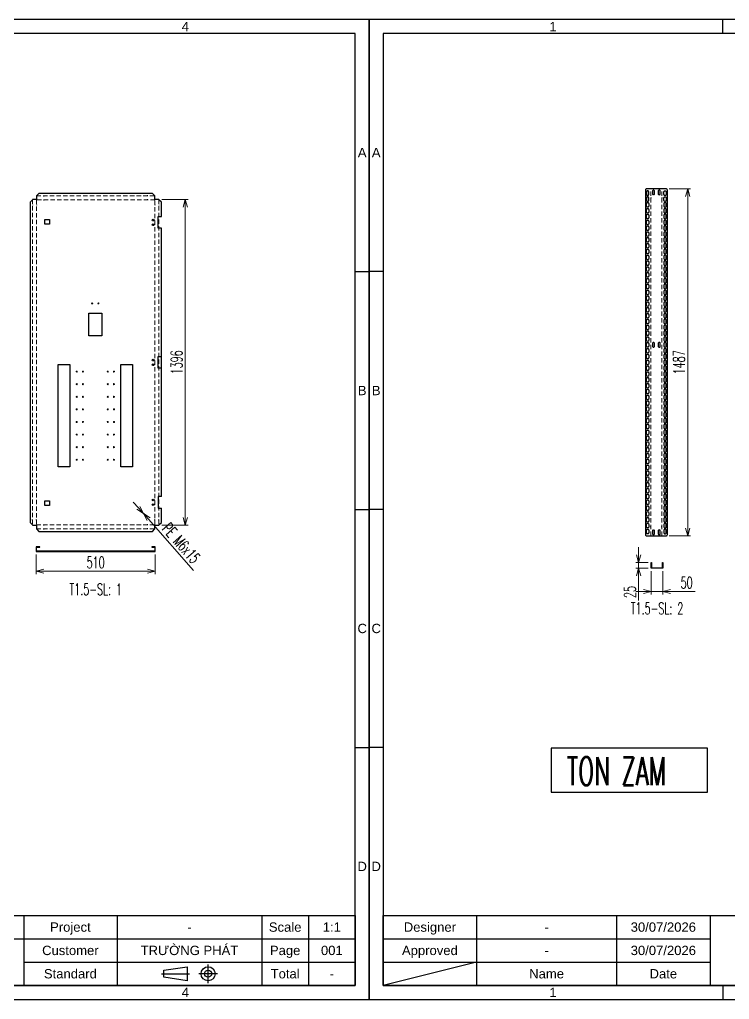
# Model space of a CAD drawing. Header units: millimetres. Extents: x 28713 to 59118, y -54378 to -19615.
# Drawn here: x 51681 to 54721, y -46563 to -42363 of the extents above; entities that cross this region are included whole.
import ezdxf
from ezdxf.enums import TextEntityAlignment as Align

# ---------------------------------------------------------------- set-up
doc = ezdxf.new("R2010")
doc.units = ezdxf.units.MM
doc.header["$LTSCALE"] = 3
doc.linetypes.add('HIDDEN', pattern=[9.525, 6.35, -3.175])
doc.layers.add('@.DM. NÉT ĐỨT', color=8, linetype='HIDDEN', lineweight=9)
for name, color, linetype in [('@.TEXT', 7, 'Continuous'), ('@.VISIBLE', 7, 'Continuous'), ('dim', 7, 'Continuous')]:
    doc.layers.add(name, color=color, linetype=linetype)
doc.styles.add('Ann_w01', font='romans.shx', dxfattribs={"width": 0.6, "bigfont": 'chineset.shx'})
doc.styles.add('Arial', font='arial.ttf')
doc.dimstyles.new('Dim 01_SC25', dxfattribs={"dimscale": 25, "dimtxt": 2, "dimasz": 1.3, "dimexe": 0.5, "dimexo": 0.5, "dimgap": 0.5, "dimtad": 1, "dimdec": 1, "dimzin": 12, "dimdsep": 46, "dimtxsty": 'Ann_w01', "dimblk": 'OPEN30', "dimcen": 1.5, "dimclrd": 6, "dimclre": 6, "dimclrt": 3, "dimadec": 1, "dimazin": 3, "dimtm": 1e-09, "dimtfac": 1, "dimtdec": 1, "dimtmove": 0, "dimatfit": 3, "dimldrblk": 'OPEN30', "dimfxl": 1, "dimtolj": 1, "dimlwd": 20, "dimlwe": 20, "dimarcsym": 0})

# ---------------------------------------------------------------- blocks, each defined once
blk = doc.blocks.new('_Open30')
at = {"color": 0, "linetype": 'ByBlock', "lineweight": -2}
for p, q in [((-1, 0.27), (0, 0)), ((0, 0), (-1, -0.27)), ((0, 0), (-1, 0))]:
    blk.add_line(p, q, dxfattribs=at)
blk = doc.blocks.new('*D177')
at = {"layer": 'Defpoints', "color": 0, "transparency": 16777216}
for p in [(51751.9, -44642.5), (52261.9, -44642.5), (52261.9, -44727)]:
    blk.add_point(p, dxfattribs=at)
at = {"layer": 'dim', "color": 6, "lineweight": 20, "transparency": 16777216}
for p, q in [((51751.9, -44655), (51751.9, -44739.5)), ((52261.9, -44655), (52261.9, -44739.5)), ((51784.4, -44727), (52229.4, -44727))]:
    blk.add_line(p, q, dxfattribs=at)
at = {"layer": 'dim', "color": 6, "lineweight": 20, "transparency": 16777216, "xscale": 32.5, "yscale": 32.5, "zscale": 32.5, "rotation": 180}
blk.add_blockref('_Open30', (51751.9, -44727), dxfattribs=at)
at = {"layer": 'dim', "color": 6, "lineweight": 20, "transparency": 16777216, "xscale": 32.5, "yscale": 32.5, "zscale": 32.5}
blk.add_blockref('_Open30', (52261.9, -44727), dxfattribs=at)
at = {"layer": 'dim', "color": 3, "transparency": 16777216, "insert": (52006.9, -44689.5), "char_height": 50, "attachment_point": 5, "style": 'Ann_w01'}
blk.add_mtext('\\A1;510', dxfattribs=at)
blk = doc.blocks.new('*D178')
at = {"layer": 'Defpoints', "color": 0, "transparency": 16777216}
for p in [(52277.8, -43133.8), (52390.8, -43133.8), (52277.8, -44529.8)]:
    blk.add_point(p, dxfattribs=at)
at = {"layer": 'dim', "color": 6, "lineweight": 20, "transparency": 16777216}
for p, q in [((52290.3, -43133.8), (52403.3, -43133.8)), ((52390.8, -44497.3), (52390.8, -43166.3)), ((52290.3, -44529.8), (52403.3, -44529.8))]:
    blk.add_line(p, q, dxfattribs=at)
at = {"layer": 'dim', "color": 6, "lineweight": 20, "transparency": 16777216, "xscale": 32.5, "yscale": 32.5, "zscale": 32.5}
for p, rotation in [((52390.8, -43133.8), 90), ((52390.8, -44529.8), 270)]:
    blk.add_blockref('_Open30', p, dxfattribs=dict(at, rotation=rotation))
at = {"layer": 'dim', "color": 3, "transparency": 16777216, "insert": (52353.3, -43831.8), "char_height": 50, "attachment_point": 5, "rotation": 90, "style": 'Ann_w01'}
blk.add_mtext('\\A1;1396', dxfattribs=at)
blk = doc.blocks.new('*D179')
at = {"layer": 'Defpoints', "color": 0, "transparency": 16777216}
for p in [(52211.1, -44479.5), (52211.8, -44480.2)]:
    blk.add_point(p, dxfattribs=at)
at = {"layer": 'dim', "color": 6, "lineweight": 20, "transparency": 16777216}
for p, q in [((52189.6, -44455.1), (52168.1, -44430.7)), ((52211.1, -44479.5), (52211.8, -44480.2)), ((52426.4, -44723.9), (52233.2, -44504.6))]:
    blk.add_line(p, q, dxfattribs=at)
at = {"layer": 'dim', "color": 6, "lineweight": 20, "transparency": 16777216, "xscale": 32.5, "yscale": 32.5, "zscale": 32.5}
for p, rotation in [((52211.1, -44479.5), 311.3813499915144), ((52211.8, -44480.2), 131.3813499915144)]:
    blk.add_blockref('_Open30', p, dxfattribs=dict(at, rotation=rotation))
at = {"layer": 'dim', "color": 3, "transparency": 16777216, "insert": (52373.1, -44606.6), "char_height": 50, "attachment_point": 5, "rotation": 311.3813, "style": 'Ann_w01'}
blk.add_mtext('\\A1;PE M6x15', dxfattribs=at)
blk = doc.blocks.new('*D172')
at = {"layer": 'Defpoints', "color": 0, "transparency": 16777216}
for p in [(54386.4, -44714.3), (54436.4, -44714.3), (54436.4, -44813.8)]:
    blk.add_point(p, dxfattribs=at)
at = {"layer": 'dim', "color": 6, "lineweight": 20, "transparency": 16777216}
for p, q in [((54386.4, -44726.8), (54386.4, -44826.3)), ((54436.4, -44726.8), (54436.4, -44826.3)), ((54353.9, -44813.8), (54321.4, -44813.8)), ((54386.4, -44813.8), (54436.4, -44813.8)), ((54468.9, -44813.8), (54575, -44813.8))]:
    blk.add_line(p, q, dxfattribs=at)
at = {"layer": 'dim', "color": 6, "lineweight": 20, "transparency": 16777216, "xscale": 32.5, "yscale": 32.5, "zscale": 32.5}
blk.add_blockref('_Open30', (54386.4, -44813.8), dxfattribs=at)
at = {"layer": 'dim', "color": 6, "lineweight": 20, "transparency": 16777216, "xscale": 32.5, "yscale": 32.5, "zscale": 32.5, "rotation": 180}
blk.add_blockref('_Open30', (54436.4, -44813.8), dxfattribs=at)
at = {"layer": 'dim', "color": 3, "transparency": 16777216, "insert": (54538.2, -44776.3), "char_height": 50, "attachment_point": 5, "style": 'Ann_w01'}
blk.add_mtext('\\A1;50', dxfattribs=at)
blk = doc.blocks.new('*D173')
at = {"layer": 'Defpoints', "color": 0, "transparency": 16777216}
for p in [(54332.8, -44714.3), (54386.4, -44689.3), (54386.4, -44714.3)]:
    blk.add_point(p, dxfattribs=at)
at = {"layer": 'dim', "color": 6, "lineweight": 20, "transparency": 16777216}
for p, q in [((54332.8, -44656.8), (54332.8, -44624.3)), ((54373.9, -44689.3), (54320.3, -44689.3)), ((54373.9, -44714.3), (54320.3, -44714.3)), ((54332.8, -44689.3), (54332.8, -44714.3)), ((54332.8, -44746.8), (54332.8, -44852.9))]:
    blk.add_line(p, q, dxfattribs=at)
at = {"layer": 'dim', "color": 6, "lineweight": 20, "transparency": 16777216, "xscale": 32.5, "yscale": 32.5, "zscale": 32.5}
for p, rotation in [((54332.8, -44689.3), 270), ((54332.8, -44714.3), 90)]:
    blk.add_blockref('_Open30', p, dxfattribs=dict(at, rotation=rotation))
at = {"layer": 'dim', "color": 3, "transparency": 16777216, "insert": (54295.3, -44816.1), "char_height": 50, "attachment_point": 5, "rotation": 90, "style": 'Ann_w01'}
blk.add_mtext('\\A1;25', dxfattribs=at)
blk = doc.blocks.new('*D174')
at = {"layer": 'Defpoints', "color": 0, "transparency": 16777216}
for p in [(54450.8, -43088.3), (54542.9, -43088.3), (54450.8, -44575.3)]:
    blk.add_point(p, dxfattribs=at)
at = {"layer": 'dim', "color": 6, "lineweight": 20, "transparency": 16777216}
for p, q in [((54463.3, -43088.3), (54555.4, -43088.3)), ((54542.9, -44542.8), (54542.9, -43120.8)), ((54463.3, -44575.3), (54555.4, -44575.3))]:
    blk.add_line(p, q, dxfattribs=at)
at = {"layer": 'dim', "color": 6, "lineweight": 20, "transparency": 16777216, "xscale": 32.5, "yscale": 32.5, "zscale": 32.5}
for p, rotation in [((54542.9, -43088.3), 90), ((54542.9, -44575.3), 270)]:
    blk.add_blockref('_Open30', p, dxfattribs=dict(at, rotation=rotation))
at = {"layer": 'dim', "color": 3, "transparency": 16777216, "insert": (54505.4, -43831.8), "char_height": 50, "attachment_point": 5, "rotation": 90, "style": 'Ann_w01'}
blk.add_mtext('\\A1;1487', dxfattribs=at)
blk = doc.blocks.new('Standard ISO')
at = {"color": 6}
for p, q in [((-6, 0), (0, 0)), ((6, 0), (2, 0)), ((4, -2), (4, 2))]:
    blk.add_line(p, q, dxfattribs=at)
blk.add_lwpolyline([(-0.5, 1.5), (-0.5, -1.5), (-5.5, -0.75), (-5.5, 0.75), (-0.5, 1.5)])
for radius in [1.5, 0.75]:
    blk.add_circle((4, 0), radius)
blk = doc.blocks.new('KHUNG BAN VE (Made by Tung)')
at = {"layer": '@.VISIBLE', "color": 8}
for p, q in [((75.75, 207), (75.75, 210)), ((3, 156), (0, 156)), ((294, 156), (297, 156)), ((3, 105), (0, 105)), ((294, 105), (297, 105)), ((3, 54), (0, 54)), ((294, 54), (297, 54)), ((23, 18), (23, 3)), ((53, 18), (53, 3)), ((73, 18), (73, 3)), ((223, 18), (223, 3)), ((243, 18), (243, 3)), ((274, 18), (274, 3)), ((284, 18), (284, 3)), ((3, 13), (73, 13)), ((123, 13), (294, 13)), ((3, 8), (73, 8)), ((23, 8), (3, 3)), ((223, 8), (294, 8)), ((75.75, 3), (75.75, 0))]:
    blk.add_line(p, q, dxfattribs=at)
for points in [[(0, 0), (297, 0), (297, 210), (0, 210)], [(3, 3), (294, 3), (294, 207), (3, 207)], [(3, 18), (294, 18), (294, 3), (3, 3)]]:
    blk.add_lwpolyline(points, close=True, dxfattribs=at)
blk.add_blockref('Standard ISO', (258.5, 5.5))
at = {"layer": '@.TEXT', "color": 1, "style": 'Arial'}
for s, p in [('1', (39.375, 208.5)), ('4', (257.625, 208.5)), ('A', (1.5, 181.5)), ('A', (295.5, 181.5)), ('B', (1.5, 130.5)), ('B', (295.5, 130.5)), ('C', (1.5, 79.5)), ('C', (295.5, 79.5)), ('D', (1.5, 28.5)), ('D', (295.5, 28.5)), ('30/07/2026', (63, 15.5)), ('30/07/2026', (63, 10.5)), ('1', (39.375, 1.5)), ('4', (257.625, 1.5))]:
    blk.add_text(s, height=2, dxfattribs=at).set_placement(p, align=Align.MIDDLE_CENTER)
at = {"layer": '@.TEXT', "color": 2, "style": 'Arial'}
for s, p in [('Designer', (13, 15.5)), ('Project', (233, 15.5)), ('Scale', (279, 15.5)), ('Approved', (13, 10.5)), ('Customer', (233, 10.5)), ('Page', (279, 10.5)), ('Name', (38, 5.5)), ('Date', (63, 5.5)), ('Standard', (233, 5.5)), ('Total', (279, 5.5))]:
    blk.add_text(s, height=2, dxfattribs=at).set_placement(p, align=Align.MIDDLE_CENTER)
at = {"layer": '@.TEXT', "color": 1, "style": 'Arial'}
for tag, height, p in [('DESIGNER_NAME', 2, (38, 15.5)), ('PROJECT_CODE', 2, (258.5, 15.5)), ('SCALE', 2, (289, 15.5)), ('APPROVED_NAME', 2, (38, 10.5)), ('CUSTOMER_NAME', 2, (258.5, 10.5)), ('PAGE', 2, (289, 10.5)), ('DRAWING_NAME', 4, (173, 8)), ('TOTAL', 2, (289, 5.5))]:
    blk.add_attdef(tag, text='', height=height, dxfattribs=at).set_placement(p, align=Align.MIDDLE_CENTER)

msp = doc.modelspace()

# ---------------------------------------------------------------- linework, layer by layer
for p, q in [((51753.82, -43133.83), (51753.82, -43135.23)), ((52260.02, -43133.83), (52260.02, -43135.23)), ((51753.82, -44529.83), (51753.82, -44528.43)), ((52260.02, -44529.83), (52260.02, -44528.43))]:
    msp.add_line(p, q)
at = {"color": 1}
for p, q in [((51783.84, -43118.03), (51785.84, -43118.03)), ((52230, -43118.03), (52228, -43118.03)), ((54385, -43125.81), (54385, -43127.81)), ((54432.2, -43125.81), (54432.2, -43127.81)), ((51736.12, -43156.03), (51736.12, -43158.03)), ((51753.32, -43156.03), (51753.32, -43158.03)), ((51783.84, -43135.23), (51785.84, -43135.23)), ((52230, -43135.23), (52228, -43135.23)), ((52260.52, -43156.03), (52260.52, -43158.03)), ((52277.72, -43156.03), (52277.72, -43158.03)), ((51736.12, -44507.63), (51736.12, -44505.63)), ((51753.32, -44507.63), (51753.32, -44505.63)), ((52210.42, -44479.83), (52212.42, -44479.83)), ((52211.42, -44478.83), (52211.42, -44480.83)), ((52260.52, -44507.63), (52260.52, -44505.63)), ((52277.72, -44507.63), (52277.72, -44505.63)), ((51783.84, -44528.43), (51785.84, -44528.43)), ((51783.84, -44545.63), (51785.84, -44545.63)), ((52230, -44528.43), (52228, -44528.43)), ((52230, -44545.63), (52228, -44545.63)), ((54385, -44537.85), (54385, -44535.85)), ((54432.2, -44537.85), (54432.2, -44535.85))]:
    msp.add_line(p, q, dxfattribs=at)
for points in [[(54450.8, -44575.33, 0.4142136), (54455.8, -44570.33), (54455.8, -43093.33, 0.4142136), (54450.8, -43088.33), (54366.4, -43088.33, 0.4142136), (54361.4, -43093.33), (54361.4, -44570.33, 0.4142136), (54366.4, -44575.33)], [(54375.9, -43112.33), (54375.9, -43101.33, 0.4142136), (54371.4, -43096.83), (54371.4, -43096.83, 0.4142136), (54366.9, -43101.33), (54366.9, -43112.33, 0.4142136), (54371.4, -43116.83), (54371.4, -43116.83, 0.4142136)], [(54375.9, -43137.33), (54375.9, -43126.33, 0.4142136), (54371.4, -43121.83), (54371.4, -43121.83, 0.4142136), (54366.9, -43126.33), (54366.9, -43137.33, 0.4142136), (54371.4, -43141.83), (54371.4, -43141.83, 0.4142136)], [(54400.6, -43108.83), (54400.6, -43097.83, 0.4142136), (54396.1, -43093.33), (54396.1, -43093.33, 0.4142136), (54391.6, -43097.83), (54391.6, -43108.83, 0.4142136), (54396.1, -43113.33), (54396.1, -43113.33, 0.4142136)], [(54425.6, -43108.83), (54425.6, -43097.83, 0.4142136), (54421.1, -43093.33), (54421.1, -43093.33, 0.4142136), (54416.6, -43097.83), (54416.6, -43108.83, 0.4142136), (54421.1, -43113.33), (54421.1, -43113.33, 0.4142136)], [(54441.3, -43112.33), (54441.3, -43101.33, -0.4142136), (54445.8, -43096.83), (54445.8, -43096.83, -0.4142136), (54450.3, -43101.33), (54450.3, -43112.33, -0.4142136), (54445.8, -43116.83), (54445.8, -43116.83, -0.4142136)], [(54441.3, -43137.33), (54441.3, -43126.33, -0.4142136), (54445.8, -43121.83), (54445.8, -43121.83, -0.4142136), (54450.3, -43126.33), (54450.3, -43137.33, -0.4142136), (54445.8, -43141.83), (54445.8, -43141.83, -0.4142136)], [(54375.9, -43151.33), (54375.9, -43162.33, -0.4142136), (54371.4, -43166.83), (54371.4, -43166.83, -0.4142136), (54366.9, -43162.33), (54366.9, -43151.33, -0.4142136), (54371.4, -43146.83), (54371.4, -43146.83, -0.4142136)], [(54375.9, -43176.33), (54375.9, -43187.33, -0.4142136), (54371.4, -43191.83), (54371.4, -43191.83, -0.4142136), (54366.9, -43187.33), (54366.9, -43176.33, -0.4142136), (54371.4, -43171.83), (54371.4, -43171.83, -0.4142136)], [(54441.3, -43151.33), (54441.3, -43162.33, 0.4142136), (54445.8, -43166.83), (54445.8, -43166.83, 0.4142136), (54450.3, -43162.33), (54450.3, -43151.33, 0.4142136), (54445.8, -43146.83), (54445.8, -43146.83, 0.4142136)], [(54441.3, -43176.33), (54441.3, -43187.33, 0.4142136), (54445.8, -43191.83), (54445.8, -43191.83, 0.4142136), (54450.3, -43187.33), (54450.3, -43176.33, 0.4142136), (54445.8, -43171.83), (54445.8, -43171.83, 0.4142136)], [(54375.9, -43201.33), (54375.9, -43212.33, -0.4142136), (54371.4, -43216.83), (54371.4, -43216.83, -0.4142136), (54366.9, -43212.33), (54366.9, -43201.33, -0.4142136), (54371.4, -43196.83), (54371.4, -43196.83, -0.4142136)], [(54441.3, -43201.33), (54441.3, -43212.33, 0.4142136), (54445.8, -43216.83), (54445.8, -43216.83, 0.4142136), (54450.3, -43212.33), (54450.3, -43201.33, 0.4142136), (54445.8, -43196.83), (54445.8, -43196.83, 0.4142136)], [(54375.9, -43226.33), (54375.9, -43237.33, -0.4142136), (54371.4, -43241.83), (54371.4, -43241.83, -0.4142136), (54366.9, -43237.33), (54366.9, -43226.33, -0.4142136), (54371.4, -43221.83), (54371.4, -43221.83, -0.4142136)], [(54375.9, -43251.33), (54375.9, -43262.33, -0.4142136), (54371.4, -43266.83), (54371.4, -43266.83, -0.4142136), (54366.9, -43262.33), (54366.9, -43251.33, -0.4142136), (54371.4, -43246.83), (54371.4, -43246.83, -0.4142136)], [(54441.3, -43226.33), (54441.3, -43237.33, 0.4142136), (54445.8, -43241.83), (54445.8, -43241.83, 0.4142136), (54450.3, -43237.33), (54450.3, -43226.33, 0.4142136), (54445.8, -43221.83), (54445.8, -43221.83, 0.4142136)], [(54441.3, -43251.33), (54441.3, -43262.33, 0.4142136), (54445.8, -43266.83), (54445.8, -43266.83, 0.4142136), (54450.3, -43262.33), (54450.3, -43251.33, 0.4142136), (54445.8, -43246.83), (54445.8, -43246.83, 0.4142136)], [(54375.9, -43276.33), (54375.9, -43287.33, -0.4142136), (54371.4, -43291.83), (54371.4, -43291.83, -0.4142136), (54366.9, -43287.33), (54366.9, -43276.33, -0.4142136), (54371.4, -43271.83), (54371.4, -43271.83, -0.4142136)], [(54375.9, -43301.33), (54375.9, -43312.33, -0.4142136), (54371.4, -43316.83), (54371.4, -43316.83, -0.4142136), (54366.9, -43312.33), (54366.9, -43301.33, -0.4142136), (54371.4, -43296.83), (54371.4, -43296.83, -0.4142136)], [(54441.3, -43276.33), (54441.3, -43287.33, 0.4142136), (54445.8, -43291.83), (54445.8, -43291.83, 0.4142136), (54450.3, -43287.33), (54450.3, -43276.33, 0.4142136), (54445.8, -43271.83), (54445.8, -43271.83, 0.4142136)], [(54441.3, -43301.33), (54441.3, -43312.33, 0.4142136), (54445.8, -43316.83), (54445.8, -43316.83, 0.4142136), (54450.3, -43312.33), (54450.3, -43301.33, 0.4142136), (54445.8, -43296.83), (54445.8, -43296.83, 0.4142136)], [(54375.9, -43326.33), (54375.9, -43337.33, -0.4142136), (54371.4, -43341.83), (54371.4, -43341.83, -0.4142136), (54366.9, -43337.33), (54366.9, -43326.33, -0.4142136), (54371.4, -43321.83), (54371.4, -43321.83, -0.4142136)], [(54441.3, -43326.33), (54441.3, -43337.33, 0.4142136), (54445.8, -43341.83), (54445.8, -43341.83, 0.4142136), (54450.3, -43337.33), (54450.3, -43326.33, 0.4142136), (54445.8, -43321.83), (54445.8, -43321.83, 0.4142136)], [(54375.9, -43351.33), (54375.9, -43362.33, -0.4142136), (54371.4, -43366.83), (54371.4, -43366.83, -0.4142136), (54366.9, -43362.33), (54366.9, -43351.33, -0.4142136), (54371.4, -43346.83), (54371.4, -43346.83, -0.4142136)], [(54375.9, -43376.33), (54375.9, -43387.33, -0.4142136), (54371.4, -43391.83), (54371.4, -43391.83, -0.4142136), (54366.9, -43387.33), (54366.9, -43376.33, -0.4142136), (54371.4, -43371.83), (54371.4, -43371.83, -0.4142136)], [(54441.3, -43351.33), (54441.3, -43362.33, 0.4142136), (54445.8, -43366.83), (54445.8, -43366.83, 0.4142136), (54450.3, -43362.33), (54450.3, -43351.33, 0.4142136), (54445.8, -43346.83), (54445.8, -43346.83, 0.4142136)], [(54441.3, -43376.33), (54441.3, -43387.33, 0.4142136), (54445.8, -43391.83), (54445.8, -43391.83, 0.4142136), (54450.3, -43387.33), (54450.3, -43376.33, 0.4142136), (54445.8, -43371.83), (54445.8, -43371.83, 0.4142136)], [(54375.9, -43401.33), (54375.9, -43412.33, -0.4142136), (54371.4, -43416.83), (54371.4, -43416.83, -0.4142136), (54366.9, -43412.33), (54366.9, -43401.33, -0.4142136), (54371.4, -43396.83), (54371.4, -43396.83, -0.4142136)], [(54375.9, -43426.33), (54375.9, -43437.33, -0.4142136), (54371.4, -43441.83), (54371.4, -43441.83, -0.4142136), (54366.9, -43437.33), (54366.9, -43426.33, -0.4142136), (54371.4, -43421.83), (54371.4, -43421.83, -0.4142136)], [(54441.3, -43401.33), (54441.3, -43412.33, 0.4142136), (54445.8, -43416.83), (54445.8, -43416.83, 0.4142136), (54450.3, -43412.33), (54450.3, -43401.33, 0.4142136), (54445.8, -43396.83), (54445.8, -43396.83, 0.4142136)], [(54441.3, -43426.33), (54441.3, -43437.33, 0.4142136), (54445.8, -43441.83), (54445.8, -43441.83, 0.4142136), (54450.3, -43437.33), (54450.3, -43426.33, 0.4142136), (54445.8, -43421.83), (54445.8, -43421.83, 0.4142136)], [(54375.9, -43451.33), (54375.9, -43462.33, -0.4142136), (54371.4, -43466.83), (54371.4, -43466.83, -0.4142136), (54366.9, -43462.33), (54366.9, -43451.33, -0.4142136), (54371.4, -43446.83), (54371.4, -43446.83, -0.4142136)], [(54441.3, -43451.33), (54441.3, -43462.33, 0.4142136), (54445.8, -43466.83), (54445.8, -43466.83, 0.4142136), (54450.3, -43462.33), (54450.3, -43451.33, 0.4142136), (54445.8, -43446.83), (54445.8, -43446.83, 0.4142136)], [(54375.9, -43476.33), (54375.9, -43487.33, -0.4142136), (54371.4, -43491.83), (54371.4, -43491.83, -0.4142136), (54366.9, -43487.33), (54366.9, -43476.33, -0.4142136), (54371.4, -43471.83), (54371.4, -43471.83, -0.4142136)], [(54375.9, -43501.33), (54375.9, -43512.33, -0.4142136), (54371.4, -43516.83), (54371.4, -43516.83, -0.4142136), (54366.9, -43512.33), (54366.9, -43501.33, -0.4142136), (54371.4, -43496.83), (54371.4, -43496.83, -0.4142136)], [(54441.3, -43476.33), (54441.3, -43487.33, 0.4142136), (54445.8, -43491.83), (54445.8, -43491.83, 0.4142136), (54450.3, -43487.33), (54450.3, -43476.33, 0.4142136), (54445.8, -43471.83), (54445.8, -43471.83, 0.4142136)], [(54441.3, -43501.33), (54441.3, -43512.33, 0.4142136), (54445.8, -43516.83), (54445.8, -43516.83, 0.4142136), (54450.3, -43512.33), (54450.3, -43501.33, 0.4142136), (54445.8, -43496.83), (54445.8, -43496.83, 0.4142136)], [(54375.9, -43526.33), (54375.9, -43537.33, -0.4142136), (54371.4, -43541.83), (54371.4, -43541.83, -0.4142136), (54366.9, -43537.33), (54366.9, -43526.33, -0.4142136), (54371.4, -43521.83), (54371.4, -43521.83, -0.4142136)], [(54375.9, -43551.33), (54375.9, -43562.33, -0.4142136), (54371.4, -43566.83), (54371.4, -43566.83, -0.4142136), (54366.9, -43562.33), (54366.9, -43551.33, -0.4142136), (54371.4, -43546.83), (54371.4, -43546.83, -0.4142136)], [(54441.3, -43526.33), (54441.3, -43537.33, 0.4142136), (54445.8, -43541.83), (54445.8, -43541.83, 0.4142136), (54450.3, -43537.33), (54450.3, -43526.33, 0.4142136), (54445.8, -43521.83), (54445.8, -43521.83, 0.4142136)], [(54441.3, -43551.33), (54441.3, -43562.33, 0.4142136), (54445.8, -43566.83), (54445.8, -43566.83, 0.4142136), (54450.3, -43562.33), (54450.3, -43551.33, 0.4142136), (54445.8, -43546.83), (54445.8, -43546.83, 0.4142136)], [(54375.9, -43576.33), (54375.9, -43587.33, -0.4142136), (54371.4, -43591.83), (54371.4, -43591.83, -0.4142136), (54366.9, -43587.33), (54366.9, -43576.33, -0.4142136), (54371.4, -43571.83), (54371.4, -43571.83, -0.4142136)], [(54441.3, -43576.33), (54441.3, -43587.33, 0.4142136), (54445.8, -43591.83), (54445.8, -43591.83, 0.4142136), (54450.3, -43587.33), (54450.3, -43576.33, 0.4142136), (54445.8, -43571.83), (54445.8, -43571.83, 0.4142136)], [(54375.9, -43601.33), (54375.9, -43612.33, -0.4142136), (54371.4, -43616.83), (54371.4, -43616.83, -0.4142136), (54366.9, -43612.33), (54366.9, -43601.33, -0.4142136), (54371.4, -43596.83), (54371.4, -43596.83, -0.4142136)], [(54375.9, -43626.33), (54375.9, -43637.33, -0.4142136), (54371.4, -43641.83), (54371.4, -43641.83, -0.4142136), (54366.9, -43637.33), (54366.9, -43626.33, -0.4142136), (54371.4, -43621.83), (54371.4, -43621.83, -0.4142136)], [(54441.3, -43601.33), (54441.3, -43612.33, 0.4142136), (54445.8, -43616.83), (54445.8, -43616.83, 0.4142136), (54450.3, -43612.33), (54450.3, -43601.33, 0.4142136), (54445.8, -43596.83), (54445.8, -43596.83, 0.4142136)], [(54441.3, -43626.33), (54441.3, -43637.33, 0.4142136), (54445.8, -43641.83), (54445.8, -43641.83, 0.4142136), (54450.3, -43637.33), (54450.3, -43626.33, 0.4142136), (54445.8, -43621.83), (54445.8, -43621.83, 0.4142136)], [(54375.9, -43651.33), (54375.9, -43662.33, -0.4142136), (54371.4, -43666.83), (54371.4, -43666.83, -0.4142136), (54366.9, -43662.33), (54366.9, -43651.33, -0.4142136), (54371.4, -43646.83), (54371.4, -43646.83, -0.4142136)], [(54375.9, -43676.33), (54375.9, -43687.33, -0.4142136), (54371.4, -43691.83), (54371.4, -43691.83, -0.4142136), (54366.9, -43687.33), (54366.9, -43676.33, -0.4142136), (54371.4, -43671.83), (54371.4, -43671.83, -0.4142136)], [(54441.3, -43651.33), (54441.3, -43662.33, 0.4142136), (54445.8, -43666.83), (54445.8, -43666.83, 0.4142136), (54450.3, -43662.33), (54450.3, -43651.33, 0.4142136), (54445.8, -43646.83), (54445.8, -43646.83, 0.4142136)], [(54441.3, -43676.33), (54441.3, -43687.33, 0.4142136), (54445.8, -43691.83), (54445.8, -43691.83, 0.4142136), (54450.3, -43687.33), (54450.3, -43676.33, 0.4142136), (54445.8, -43671.83), (54445.8, -43671.83, 0.4142136)], [(54375.9, -43701.33), (54375.9, -43712.33, -0.4142136), (54371.4, -43716.83), (54371.4, -43716.83, -0.4142136), (54366.9, -43712.33), (54366.9, -43701.33, -0.4142136), (54371.4, -43696.83), (54371.4, -43696.83, -0.4142136)], [(54375.9, -43726.33), (54375.9, -43737.33, -0.4142136), (54371.4, -43741.83), (54371.4, -43741.83, -0.4142136), (54366.9, -43737.33), (54366.9, -43726.33, -0.4142136), (54371.4, -43721.83), (54371.4, -43721.83, -0.4142136)], [(54441.3, -43701.33), (54441.3, -43712.33, 0.4142136), (54445.8, -43716.83), (54445.8, -43716.83, 0.4142136), (54450.3, -43712.33), (54450.3, -43701.33, 0.4142136), (54445.8, -43696.83), (54445.8, -43696.83, 0.4142136)], [(54441.3, -43726.33), (54441.3, -43737.33, 0.4142136), (54445.8, -43741.83), (54445.8, -43741.83, 0.4142136), (54450.3, -43737.33), (54450.3, -43726.33, 0.4142136), (54445.8, -43721.83), (54445.8, -43721.83, 0.4142136)], [(54375.9, -43751.33), (54375.9, -43762.33, -0.4142136), (54371.4, -43766.83), (54371.4, -43766.83, -0.4142136), (54366.9, -43762.33), (54366.9, -43751.33, -0.4142136), (54371.4, -43746.83), (54371.4, -43746.83, -0.4142136)], [(54400.6, -43762.33), (54400.6, -43751.33, 0.4142136), (54396.1, -43746.83), (54396.1, -43746.83, 0.4142136), (54391.6, -43751.33), (54391.6, -43762.33, 0.4142136), (54396.1, -43766.83), (54396.1, -43766.83, 0.4142136)], [(54425.6, -43762.33), (54425.6, -43751.33, 0.4142136), (54421.1, -43746.83), (54421.1, -43746.83, 0.4142136), (54416.6, -43751.33), (54416.6, -43762.33, 0.4142136), (54421.1, -43766.83), (54421.1, -43766.83, 0.4142136)], [(54441.3, -43751.33), (54441.3, -43762.33, 0.4142136), (54445.8, -43766.83), (54445.8, -43766.83, 0.4142136), (54450.3, -43762.33), (54450.3, -43751.33, 0.4142136), (54445.8, -43746.83), (54445.8, -43746.83, 0.4142136)], [(54375.9, -43776.33), (54375.9, -43787.33, -0.4142136), (54371.4, -43791.83), (54371.4, -43791.83, -0.4142136), (54366.9, -43787.33), (54366.9, -43776.33, -0.4142136), (54371.4, -43771.83), (54371.4, -43771.83, -0.4142136)], [(54375.9, -43801.33), (54375.9, -43812.33, -0.4142136), (54371.4, -43816.83), (54371.4, -43816.83, -0.4142136), (54366.9, -43812.33), (54366.9, -43801.33, -0.4142136), (54371.4, -43796.83), (54371.4, -43796.83, -0.4142136)], [(54441.3, -43776.33), (54441.3, -43787.33, 0.4142136), (54445.8, -43791.83), (54445.8, -43791.83, 0.4142136), (54450.3, -43787.33), (54450.3, -43776.33, 0.4142136), (54445.8, -43771.83), (54445.8, -43771.83, 0.4142136)], [(54441.3, -43801.33), (54441.3, -43812.33, 0.4142136), (54445.8, -43816.83), (54445.8, -43816.83, 0.4142136), (54450.3, -43812.33), (54450.3, -43801.33, 0.4142136), (54445.8, -43796.83), (54445.8, -43796.83, 0.4142136)], [(54375.9, -43826.33), (54375.9, -43837.33, -0.4142136), (54371.4, -43841.83), (54371.4, -43841.83, -0.4142136), (54366.9, -43837.33), (54366.9, -43826.33, -0.4142136), (54371.4, -43821.83), (54371.4, -43821.83, -0.4142136)], [(54375.9, -43851.33), (54375.9, -43862.33, -0.4142136), (54371.4, -43866.83), (54371.4, -43866.83, -0.4142136), (54366.9, -43862.33), (54366.9, -43851.33, -0.4142136), (54371.4, -43846.83), (54371.4, -43846.83, -0.4142136)], [(54441.3, -43826.33), (54441.3, -43837.33, 0.4142136), (54445.8, -43841.83), (54445.8, -43841.83, 0.4142136), (54450.3, -43837.33), (54450.3, -43826.33, 0.4142136), (54445.8, -43821.83), (54445.8, -43821.83, 0.4142136)], [(54441.3, -43851.33), (54441.3, -43862.33, 0.4142136), (54445.8, -43866.83), (54445.8, -43866.83, 0.4142136), (54450.3, -43862.33), (54450.3, -43851.33, 0.4142136), (54445.8, -43846.83), (54445.8, -43846.83, 0.4142136)], [(54375.9, -43876.33), (54375.9, -43887.33, -0.4142136), (54371.4, -43891.83), (54371.4, -43891.83, -0.4142136), (54366.9, -43887.33), (54366.9, -43876.33, -0.4142136), (54371.4, -43871.83), (54371.4, -43871.83, -0.4142136)], [(54441.3, -43876.33), (54441.3, -43887.33, 0.4142136), (54445.8, -43891.83), (54445.8, -43891.83, 0.4142136), (54450.3, -43887.33), (54450.3, -43876.33, 0.4142136), (54445.8, -43871.83), (54445.8, -43871.83, 0.4142136)], [(54375.9, -43901.33), (54375.9, -43912.33, -0.4142136), (54371.4, -43916.83), (54371.4, -43916.83, -0.4142136), (54366.9, -43912.33), (54366.9, -43901.33, -0.4142136), (54371.4, -43896.83), (54371.4, -43896.83, -0.4142136)], [(54375.9, -43926.33), (54375.9, -43937.33, -0.4142136), (54371.4, -43941.83), (54371.4, -43941.83, -0.4142136), (54366.9, -43937.33), (54366.9, -43926.33, -0.4142136), (54371.4, -43921.83), (54371.4, -43921.83, -0.4142136)], [(54441.3, -43901.33), (54441.3, -43912.33, 0.4142136), (54445.8, -43916.83), (54445.8, -43916.83, 0.4142136), (54450.3, -43912.33), (54450.3, -43901.33, 0.4142136), (54445.8, -43896.83), (54445.8, -43896.83, 0.4142136)], [(54441.3, -43926.33), (54441.3, -43937.33, 0.4142136), (54445.8, -43941.83), (54445.8, -43941.83, 0.4142136), (54450.3, -43937.33), (54450.3, -43926.33, 0.4142136), (54445.8, -43921.83), (54445.8, -43921.83, 0.4142136)], [(54375.9, -43951.33), (54375.9, -43962.33, -0.4142136), (54371.4, -43966.83), (54371.4, -43966.83, -0.4142136), (54366.9, -43962.33), (54366.9, -43951.33, -0.4142136), (54371.4, -43946.83), (54371.4, -43946.83, -0.4142136)], [(54375.9, -43976.33), (54375.9, -43987.33, -0.4142136), (54371.4, -43991.83), (54371.4, -43991.83, -0.4142136), (54366.9, -43987.33), (54366.9, -43976.33, -0.4142136), (54371.4, -43971.83), (54371.4, -43971.83, -0.4142136)], [(54441.3, -43951.33), (54441.3, -43962.33, 0.4142136), (54445.8, -43966.83), (54445.8, -43966.83, 0.4142136), (54450.3, -43962.33), (54450.3, -43951.33, 0.4142136), (54445.8, -43946.83), (54445.8, -43946.83, 0.4142136)], [(54441.3, -43976.33), (54441.3, -43987.33, 0.4142136), (54445.8, -43991.83), (54445.8, -43991.83, 0.4142136), (54450.3, -43987.33), (54450.3, -43976.33, 0.4142136), (54445.8, -43971.83), (54445.8, -43971.83, 0.4142136)], [(54375.9, -44001.33), (54375.9, -44012.33, -0.4142136), (54371.4, -44016.83), (54371.4, -44016.83, -0.4142136), (54366.9, -44012.33), (54366.9, -44001.33, -0.4142136), (54371.4, -43996.83), (54371.4, -43996.83, -0.4142136)], [(54441.3, -44001.33), (54441.3, -44012.33, 0.4142136), (54445.8, -44016.83), (54445.8, -44016.83, 0.4142136), (54450.3, -44012.33), (54450.3, -44001.33, 0.4142136), (54445.8, -43996.83), (54445.8, -43996.83, 0.4142136)], [(54375.9, -44026.33), (54375.9, -44037.33, -0.4142136), (54371.4, -44041.83), (54371.4, -44041.83, -0.4142136), (54366.9, -44037.33), (54366.9, -44026.33, -0.4142136), (54371.4, -44021.83), (54371.4, -44021.83, -0.4142136)], [(54375.9, -44051.33), (54375.9, -44062.33, -0.4142136), (54371.4, -44066.83), (54371.4, -44066.83, -0.4142136), (54366.9, -44062.33), (54366.9, -44051.33, -0.4142136), (54371.4, -44046.83), (54371.4, -44046.83, -0.4142136)], [(54441.3, -44026.33), (54441.3, -44037.33, 0.4142136), (54445.8, -44041.83), (54445.8, -44041.83, 0.4142136), (54450.3, -44037.33), (54450.3, -44026.33, 0.4142136), (54445.8, -44021.83), (54445.8, -44021.83, 0.4142136)], [(54441.3, -44051.33), (54441.3, -44062.33, 0.4142136), (54445.8, -44066.83), (54445.8, -44066.83, 0.4142136), (54450.3, -44062.33), (54450.3, -44051.33, 0.4142136), (54445.8, -44046.83), (54445.8, -44046.83, 0.4142136)], [(54375.9, -44076.33), (54375.9, -44087.33, -0.4142136), (54371.4, -44091.83), (54371.4, -44091.83, -0.4142136), (54366.9, -44087.33), (54366.9, -44076.33, -0.4142136), (54371.4, -44071.83), (54371.4, -44071.83, -0.4142136)], [(54375.9, -44101.33), (54375.9, -44112.33, -0.4142136), (54371.4, -44116.83), (54371.4, -44116.83, -0.4142136), (54366.9, -44112.33), (54366.9, -44101.33, -0.4142136), (54371.4, -44096.83), (54371.4, -44096.83, -0.4142136)], [(54441.3, -44076.33), (54441.3, -44087.33, 0.4142136), (54445.8, -44091.83), (54445.8, -44091.83, 0.4142136), (54450.3, -44087.33), (54450.3, -44076.33, 0.4142136), (54445.8, -44071.83), (54445.8, -44071.83, 0.4142136)], [(54441.3, -44101.33), (54441.3, -44112.33, 0.4142136), (54445.8, -44116.83), (54445.8, -44116.83, 0.4142136), (54450.3, -44112.33), (54450.3, -44101.33, 0.4142136), (54445.8, -44096.83), (54445.8, -44096.83, 0.4142136)], [(54375.9, -44126.33), (54375.9, -44137.33, -0.4142136), (54371.4, -44141.83), (54371.4, -44141.83, -0.4142136), (54366.9, -44137.33), (54366.9, -44126.33, -0.4142136), (54371.4, -44121.83), (54371.4, -44121.83, -0.4142136)], [(54441.3, -44126.33), (54441.3, -44137.33, 0.4142136), (54445.8, -44141.83), (54445.8, -44141.83, 0.4142136), (54450.3, -44137.33), (54450.3, -44126.33, 0.4142136), (54445.8, -44121.83), (54445.8, -44121.83, 0.4142136)], [(54375.9, -44151.33), (54375.9, -44162.33, -0.4142136), (54371.4, -44166.83), (54371.4, -44166.83, -0.4142136), (54366.9, -44162.33), (54366.9, -44151.33, -0.4142136), (54371.4, -44146.83), (54371.4, -44146.83, -0.4142136)], [(54375.9, -44176.33), (54375.9, -44187.33, -0.4142136), (54371.4, -44191.83), (54371.4, -44191.83, -0.4142136), (54366.9, -44187.33), (54366.9, -44176.33, -0.4142136), (54371.4, -44171.83), (54371.4, -44171.83, -0.4142136)], [(54441.3, -44151.33), (54441.3, -44162.33, 0.4142136), (54445.8, -44166.83), (54445.8, -44166.83, 0.4142136), (54450.3, -44162.33), (54450.3, -44151.33, 0.4142136), (54445.8, -44146.83), (54445.8, -44146.83, 0.4142136)], [(54441.3, -44176.33), (54441.3, -44187.33, 0.4142136), (54445.8, -44191.83), (54445.8, -44191.83, 0.4142136), (54450.3, -44187.33), (54450.3, -44176.33, 0.4142136), (54445.8, -44171.83), (54445.8, -44171.83, 0.4142136)], [(54375.9, -44201.33), (54375.9, -44212.33, -0.4142136), (54371.4, -44216.83), (54371.4, -44216.83, -0.4142136), (54366.9, -44212.33), (54366.9, -44201.33, -0.4142136), (54371.4, -44196.83), (54371.4, -44196.83, -0.4142136)], [(54375.9, -44226.33), (54375.9, -44237.33, -0.4142136), (54371.4, -44241.83), (54371.4, -44241.83, -0.4142136), (54366.9, -44237.33), (54366.9, -44226.33, -0.4142136), (54371.4, -44221.83), (54371.4, -44221.83, -0.4142136)], [(54441.3, -44201.33), (54441.3, -44212.33, 0.4142136), (54445.8, -44216.83), (54445.8, -44216.83, 0.4142136), (54450.3, -44212.33), (54450.3, -44201.33, 0.4142136), (54445.8, -44196.83), (54445.8, -44196.83, 0.4142136)], [(54441.3, -44226.33), (54441.3, -44237.33, 0.4142136), (54445.8, -44241.83), (54445.8, -44241.83, 0.4142136), (54450.3, -44237.33), (54450.3, -44226.33, 0.4142136), (54445.8, -44221.83), (54445.8, -44221.83, 0.4142136)], [(54375.9, -44251.33), (54375.9, -44262.33, -0.4142136), (54371.4, -44266.83), (54371.4, -44266.83, -0.4142136), (54366.9, -44262.33), (54366.9, -44251.33, -0.4142136), (54371.4, -44246.83), (54371.4, -44246.83, -0.4142136)], [(54441.3, -44251.33), (54441.3, -44262.33, 0.4142136), (54445.8, -44266.83), (54445.8, -44266.83, 0.4142136), (54450.3, -44262.33), (54450.3, -44251.33, 0.4142136), (54445.8, -44246.83), (54445.8, -44246.83, 0.4142136)], [(54375.9, -44276.33), (54375.9, -44287.33, -0.4142136), (54371.4, -44291.83), (54371.4, -44291.83, -0.4142136), (54366.9, -44287.33), (54366.9, -44276.33, -0.4142136), (54371.4, -44271.83), (54371.4, -44271.83, -0.4142136)], [(54375.9, -44301.33), (54375.9, -44312.33, -0.4142136), (54371.4, -44316.83), (54371.4, -44316.83, -0.4142136), (54366.9, -44312.33), (54366.9, -44301.33, -0.4142136), (54371.4, -44296.83), (54371.4, -44296.83, -0.4142136)], [(54441.3, -44276.33), (54441.3, -44287.33, 0.4142136), (54445.8, -44291.83), (54445.8, -44291.83, 0.4142136), (54450.3, -44287.33), (54450.3, -44276.33, 0.4142136), (54445.8, -44271.83), (54445.8, -44271.83, 0.4142136)], [(54441.3, -44301.33), (54441.3, -44312.33, 0.4142136), (54445.8, -44316.83), (54445.8, -44316.83, 0.4142136), (54450.3, -44312.33), (54450.3, -44301.33, 0.4142136), (54445.8, -44296.83), (54445.8, -44296.83, 0.4142136)], [(54375.9, -44326.33), (54375.9, -44337.33, -0.4142136), (54371.4, -44341.83), (54371.4, -44341.83, -0.4142136), (54366.9, -44337.33), (54366.9, -44326.33, -0.4142136), (54371.4, -44321.83), (54371.4, -44321.83, -0.4142136)], [(54375.9, -44351.33), (54375.9, -44362.33, -0.4142136), (54371.4, -44366.83), (54371.4, -44366.83, -0.4142136), (54366.9, -44362.33), (54366.9, -44351.33, -0.4142136), (54371.4, -44346.83), (54371.4, -44346.83, -0.4142136)], [(54441.3, -44326.33), (54441.3, -44337.33, 0.4142136), (54445.8, -44341.83), (54445.8, -44341.83, 0.4142136), (54450.3, -44337.33), (54450.3, -44326.33, 0.4142136), (54445.8, -44321.83), (54445.8, -44321.83, 0.4142136)], [(54441.3, -44351.33), (54441.3, -44362.33, 0.4142136), (54445.8, -44366.83), (54445.8, -44366.83, 0.4142136), (54450.3, -44362.33), (54450.3, -44351.33, 0.4142136), (54445.8, -44346.83), (54445.8, -44346.83, 0.4142136)], [(54375.9, -44376.33), (54375.9, -44387.33, -0.4142136), (54371.4, -44391.83), (54371.4, -44391.83, -0.4142136), (54366.9, -44387.33), (54366.9, -44376.33, -0.4142136), (54371.4, -44371.83), (54371.4, -44371.83, -0.4142136)], [(54441.3, -44376.33), (54441.3, -44387.33, 0.4142136), (54445.8, -44391.83), (54445.8, -44391.83, 0.4142136), (54450.3, -44387.33), (54450.3, -44376.33, 0.4142136), (54445.8, -44371.83), (54445.8, -44371.83, 0.4142136)], [(54375.9, -44401.33), (54375.9, -44412.33, -0.4142136), (54371.4, -44416.83), (54371.4, -44416.83, -0.4142136), (54366.9, -44412.33), (54366.9, -44401.33, -0.4142136), (54371.4, -44396.83), (54371.4, -44396.83, -0.4142136)], [(54375.9, -44426.33), (54375.9, -44437.33, -0.4142136), (54371.4, -44441.83), (54371.4, -44441.83, -0.4142136), (54366.9, -44437.33), (54366.9, -44426.33, -0.4142136), (54371.4, -44421.83), (54371.4, -44421.83, -0.4142136)], [(54441.3, -44401.33), (54441.3, -44412.33, 0.4142136), (54445.8, -44416.83), (54445.8, -44416.83, 0.4142136), (54450.3, -44412.33), (54450.3, -44401.33, 0.4142136), (54445.8, -44396.83), (54445.8, -44396.83, 0.4142136)], [(54441.3, -44426.33), (54441.3, -44437.33, 0.4142136), (54445.8, -44441.83), (54445.8, -44441.83, 0.4142136), (54450.3, -44437.33), (54450.3, -44426.33, 0.4142136), (54445.8, -44421.83), (54445.8, -44421.83, 0.4142136)], [(54375.9, -44451.33), (54375.9, -44462.33, -0.4142136), (54371.4, -44466.83), (54371.4, -44466.83, -0.4142136), (54366.9, -44462.33), (54366.9, -44451.33, -0.4142136), (54371.4, -44446.83), (54371.4, -44446.83, -0.4142136)], [(54375.9, -44476.33), (54375.9, -44487.33, -0.4142136), (54371.4, -44491.83), (54371.4, -44491.83, -0.4142136), (54366.9, -44487.33), (54366.9, -44476.33, -0.4142136), (54371.4, -44471.83), (54371.4, -44471.83, -0.4142136)], [(54441.3, -44451.33), (54441.3, -44462.33, 0.4142136), (54445.8, -44466.83), (54445.8, -44466.83, 0.4142136), (54450.3, -44462.33), (54450.3, -44451.33, 0.4142136), (54445.8, -44446.83), (54445.8, -44446.83, 0.4142136)], [(54441.3, -44476.33), (54441.3, -44487.33, 0.4142136), (54445.8, -44491.83), (54445.8, -44491.83, 0.4142136), (54450.3, -44487.33), (54450.3, -44476.33, 0.4142136), (54445.8, -44471.83), (54445.8, -44471.83, 0.4142136)], [(54375.9, -44501.33), (54375.9, -44512.33, -0.4142136), (54371.4, -44516.83), (54371.4, -44516.83, -0.4142136), (54366.9, -44512.33), (54366.9, -44501.33, -0.4142136), (54371.4, -44496.83), (54371.4, -44496.83, -0.4142136)], [(54441.3, -44501.33), (54441.3, -44512.33, 0.4142136), (54445.8, -44516.83), (54445.8, -44516.83, 0.4142136), (54450.3, -44512.33), (54450.3, -44501.33, 0.4142136), (54445.8, -44496.83), (54445.8, -44496.83, 0.4142136)], [(54375.9, -44526.33), (54375.9, -44537.33, -0.4142136), (54371.4, -44541.83), (54371.4, -44541.83, -0.4142136), (54366.9, -44537.33), (54366.9, -44526.33, -0.4142136), (54371.4, -44521.83), (54371.4, -44521.83, -0.4142136)], [(54375.9, -44551.33), (54375.9, -44562.33, -0.4142136), (54371.4, -44566.83), (54371.4, -44566.83, -0.4142136), (54366.9, -44562.33), (54366.9, -44551.33, -0.4142136), (54371.4, -44546.83), (54371.4, -44546.83, -0.4142136)], [(54400.6, -44565.83), (54400.6, -44554.83, 0.4142136), (54396.1, -44550.33), (54396.1, -44550.33, 0.4142136), (54391.6, -44554.83), (54391.6, -44565.83, 0.4142136), (54396.1, -44570.33), (54396.1, -44570.33, 0.4142136)], [(54425.6, -44565.83), (54425.6, -44554.83, 0.4142136), (54421.1, -44550.33), (54421.1, -44550.33, 0.4142136), (54416.6, -44554.83), (54416.6, -44565.83, 0.4142136), (54421.1, -44570.33), (54421.1, -44570.33, 0.4142136)], [(54441.3, -44526.33), (54441.3, -44537.33, 0.4142136), (54445.8, -44541.83), (54445.8, -44541.83, 0.4142136), (54450.3, -44537.33), (54450.3, -44526.33, 0.4142136), (54445.8, -44521.83), (54445.8, -44521.83, 0.4142136)], [(54441.3, -44551.33), (54441.3, -44562.33, 0.4142136), (54445.8, -44566.83), (54445.8, -44566.83, 0.4142136), (54450.3, -44562.33), (54450.3, -44551.33, 0.4142136), (54445.8, -44546.83), (54445.8, -44546.83, 0.4142136)]]:
    msp.add_lwpolyline(points, format="xyb", close=True)
for points in [[(52288.32, -43206.83), (52288.32, -43145.83), (52277.82, -43135.33), (52277.82, -43133.83), (52260.02, -43133.83), (52260.02, -43117.53), (52249.92, -43107.43), (51763.92, -43107.43), (51753.82, -43117.53), (51753.82, -43133.83), (51736.02, -43133.83), (51736.02, -43135.33), (51725.52, -43145.83), (51725.52, -44517.83), (51736.02, -44528.33), (51736.02, -44529.83), (51753.82, -44529.83), (51753.82, -44546.13), (51763.92, -44556.23), (52249.92, -44556.23), (52260.02, -44546.13), (52260.02, -44529.83), (52277.82, -44529.83), (52277.82, -44528.33), (52288.32, -44517.83), (52288.32, -44456.83)], [(52288.32, -43256.83), (52274.72, -43256.83), (52274.72, -43206.83), (52288.32, -43206.83)], [(52288.32, -44406.83), (52288.32, -43256.83)], [(52288.32, -43856.83), (52274.72, -43856.83), (52274.72, -43806.83), (52288.32, -43806.83)], [(52288.32, -44406.83), (52274.72, -44406.83), (52274.72, -44456.83), (52288.32, -44456.83)]]:
    msp.add_lwpolyline(points)
for points in [[(51788.92, -43218.83), (51808.92, -43218.83), (51808.92, -43238.83), (51788.92, -43238.83)], [(51977.36, -43620.33), (52033.36, -43620.33), (52033.36, -43718.33), (51977.36, -43718.33)], [(51846.32, -43841.35), (51896.32, -43841.35), (51896.32, -44279.35), (51846.32, -44279.35)], [(52114.32, -43841.35), (52164.32, -43841.35), (52164.32, -44279.35), (52114.32, -44279.35)], [(51788.92, -44424.83), (51808.92, -44424.83), (51808.92, -44444.83), (51788.92, -44444.83)], [(51753.42, -44641.05), (51753.42, -44624.05), (51766.92, -44624.05), (51766.92, -44622.55), (51751.92, -44622.55), (51751.92, -44642.55), (52261.92, -44642.55), (52261.92, -44622.55), (52246.92, -44622.55), (52246.92, -44624.05), (52260.42, -44624.05), (52260.42, -44641.05)], [(54436.4, -44689.31), (54436.4, -44714.31), (54386.4, -44714.31), (54386.4, -44689.31), (54387.9, -44689.31), (54387.9, -44712.81), (54434.9, -44712.81), (54434.9, -44689.31)], [(53958.7, -45674.42), (54627.48, -45674.42), (54627.48, -45486.31), (53958.7, -45486.31)]]:
    msp.add_lwpolyline(points, close=True)
for centre in [(52252.92, -43221.83), (52252.92, -43241.83), (52252.92, -43821.83), (52252.92, -43841.83), (52252.92, -44421.83), (52252.92, -44441.83)]:
    msp.add_circle(centre, 4)
at = {"linetype": 'ByBlock', "lineweight": 9}
for centre in [(51991.94, -43579.18), (52018.54, -43579.18), (51925.52, -43871.35), (51952.12, -43871.35), (52058.6, -43871.35), (52085.2, -43871.35), (51925.52, -43925.35), (51952.12, -43925.35), (52058.6, -43925.35), (52085.2, -43925.35), (51925.52, -43979.35), (51952.12, -43979.35), (52058.6, -43979.35), (52085.2, -43979.35), (51925.52, -44033.35), (51952.12, -44033.35), (52058.6, -44033.35), (52085.2, -44033.35), (51925.52, -44087.35), (51952.12, -44087.35), (52058.6, -44087.35), (52085.2, -44087.35), (51925.52, -44141.35), (51952.12, -44141.35), (52058.6, -44141.35), (52085.2, -44141.35), (51925.52, -44195.35), (51952.12, -44195.35), (52058.6, -44195.35), (52085.2, -44195.35), (51925.52, -44249.35), (51952.12, -44249.35), (52058.6, -44249.35), (52085.2, -44249.35)]:
    msp.add_circle(centre, 2.4, dxfattribs=at)
at = {"layer": '@.DM. NÉT ĐỨT', "linetype": 'HIDDEN'}
for p, q in [((54385, -44575.33), (54385, -43088.33)), ((54432.2, -44575.33), (54432.2, -43088.33)), ((51736.12, -43133.83), (51736.12, -44529.83)), ((51753.32, -43118.03), (52260.52, -43118.03)), ((52277.72, -43133.83), (52277.72, -44529.83)), ((51753.32, -44545.63), (52260.52, -44545.63))]:
    msp.add_line(p, q, dxfattribs=at)
msp.add_lwpolyline([(52260.52, -44528.43), (52260.52, -43135.23), (51753.32, -43135.23), (51753.32, -44528.43)], close=True, dxfattribs=at)

# ---------------------------------------------------------------- block references
at = {"layer": '@.VISIBLE'}
ref = msp.add_blockref('KHUNG BAN VE (Made by Tung)', (47238.47, -46562.55), dxfattribs=dict(at, xscale=20, yscale=20, zscale=20))
ref.add_attrib('TOTAL', '-', dxfattribs={"layer": '@.TEXT', "color": 1, "height": 40, "style": 'Arial'}).set_placement((53018.47, -46452.55), align=Align.MIDDLE_CENTER)
ref.add_attrib('PAGE', '001', dxfattribs={"layer": '@.TEXT', "color": 1, "height": 40, "style": 'Arial'}).set_placement((53018.47, -46352.55), align=Align.MIDDLE_CENTER)
ref.add_attrib('SCALE', '1:1', dxfattribs={"layer": '@.TEXT', "color": 1, "height": 40, "style": 'Arial'}).set_placement((53018.47, -46252.55), align=Align.MIDDLE_CENTER)
ref.add_attrib('CUSTOMER_NAME', 'TRƯỜNG PHÁT', dxfattribs={"layer": '@.TEXT', "color": 1, "height": 40, "style": 'Arial'}).set_placement((52408.47, -46352.55), align=Align.MIDDLE_CENTER)
ref.add_attrib('PROJECT_CODE', '-', dxfattribs={"layer": '@.TEXT', "color": 1, "height": 40, "style": 'Arial'}).set_placement((52408.47, -46252.55), align=Align.MIDDLE_CENTER)
ref = msp.add_blockref('KHUNG BAN VE (Made by Tung)', (53178.47, -46562.55), dxfattribs=dict(at, xscale=20, yscale=20, zscale=20))
ref.add_attrib('APPROVED_NAME', '-', dxfattribs={"layer": '@.TEXT', "color": 1, "height": 40, "style": 'Arial'}).set_placement((53938.47, -46352.55), align=Align.MIDDLE_CENTER)
ref.add_attrib('DESIGNER_NAME', '-', dxfattribs={"layer": '@.TEXT', "color": 1, "height": 40, "style": 'Arial'}).set_placement((53938.47, -46252.55), align=Align.MIDDLE_CENTER)

# ---------------------------------------------------------------- texts
at = {"layer": '@.VISIBLE', "color": 1, "style": 'Ann_w01', "width": 0.6}
msp.add_text('TON ZAM', height=119.532, dxfattribs=at).set_placement((54237.38, -45584.48), align=Align.MIDDLE_CENTER)
at = {"layer": 'dim', "color": 1, "style": 'Ann_w01', "width": 0.6}
for s, p in [('T1.5-SL: 1', (52006.92, -44804.63)), ('T1.5-SL: 2', (54411.4, -44886.5))]:
    msp.add_text(s, height=50, dxfattribs=at).set_placement(p, align=Align.MIDDLE_CENTER)

# ---------------------------------------------------------------- dimensions: what is measured, and where the dimension line sits
at = {"layer": 'dim'}
for base, p1, p2, picture, middle in [((54542.95, -43088.33), (54450.8, -44575.33), (54450.8, -43088.33), '*D174', (54505.45, -43831.83)), ((52390.81, -43133.83), (52277.82, -44529.83), (52277.82, -43133.83), '*D178', (52353.31, -43831.83)), ((54332.77, -44714.31), (54386.4, -44689.31), (54386.4, -44714.31), '*D173', (54295.27, -44816.1))]:
    dim = msp.add_linear_dim(base=base, p1=p1, p2=p2, angle=90, dimstyle='Dim 01_SC25', dxfattribs=at)
    dim.commit()
    dim.dimension.update_dxf_attribs({"geometry": picture, "text_midpoint": middle})
dim = msp.add_diameter_dim_2p(p1=(52211.09, -44479.46), p2=(52211.75, -44480.21), text='PE M6x15', dimstyle='Dim 01_SC25', dxfattribs=at)
dim.commit()
dim.dimension.update_dxf_attribs({"geometry": '*D179', "text_midpoint": (52344.98, -44631.42), "dimtype": 163})
for base, p1, p2, picture, middle in [((52261.92, -44726.96), (51751.92, -44642.55), (52261.92, -44642.55), '*D177', (52006.92, -44689.46)), ((54436.4, -44813.84), (54386.4, -44714.31), (54436.4, -44714.31), '*D172', (54538.19, -44776.34))]:
    dim = msp.add_linear_dim(base=base, p1=p1, p2=p2, dimstyle='Dim 01_SC25', dxfattribs=at)
    dim.commit()
    dim.dimension.update_dxf_attribs({"geometry": picture, "text_midpoint": middle})

doc.saveas('drawing.dxf')
